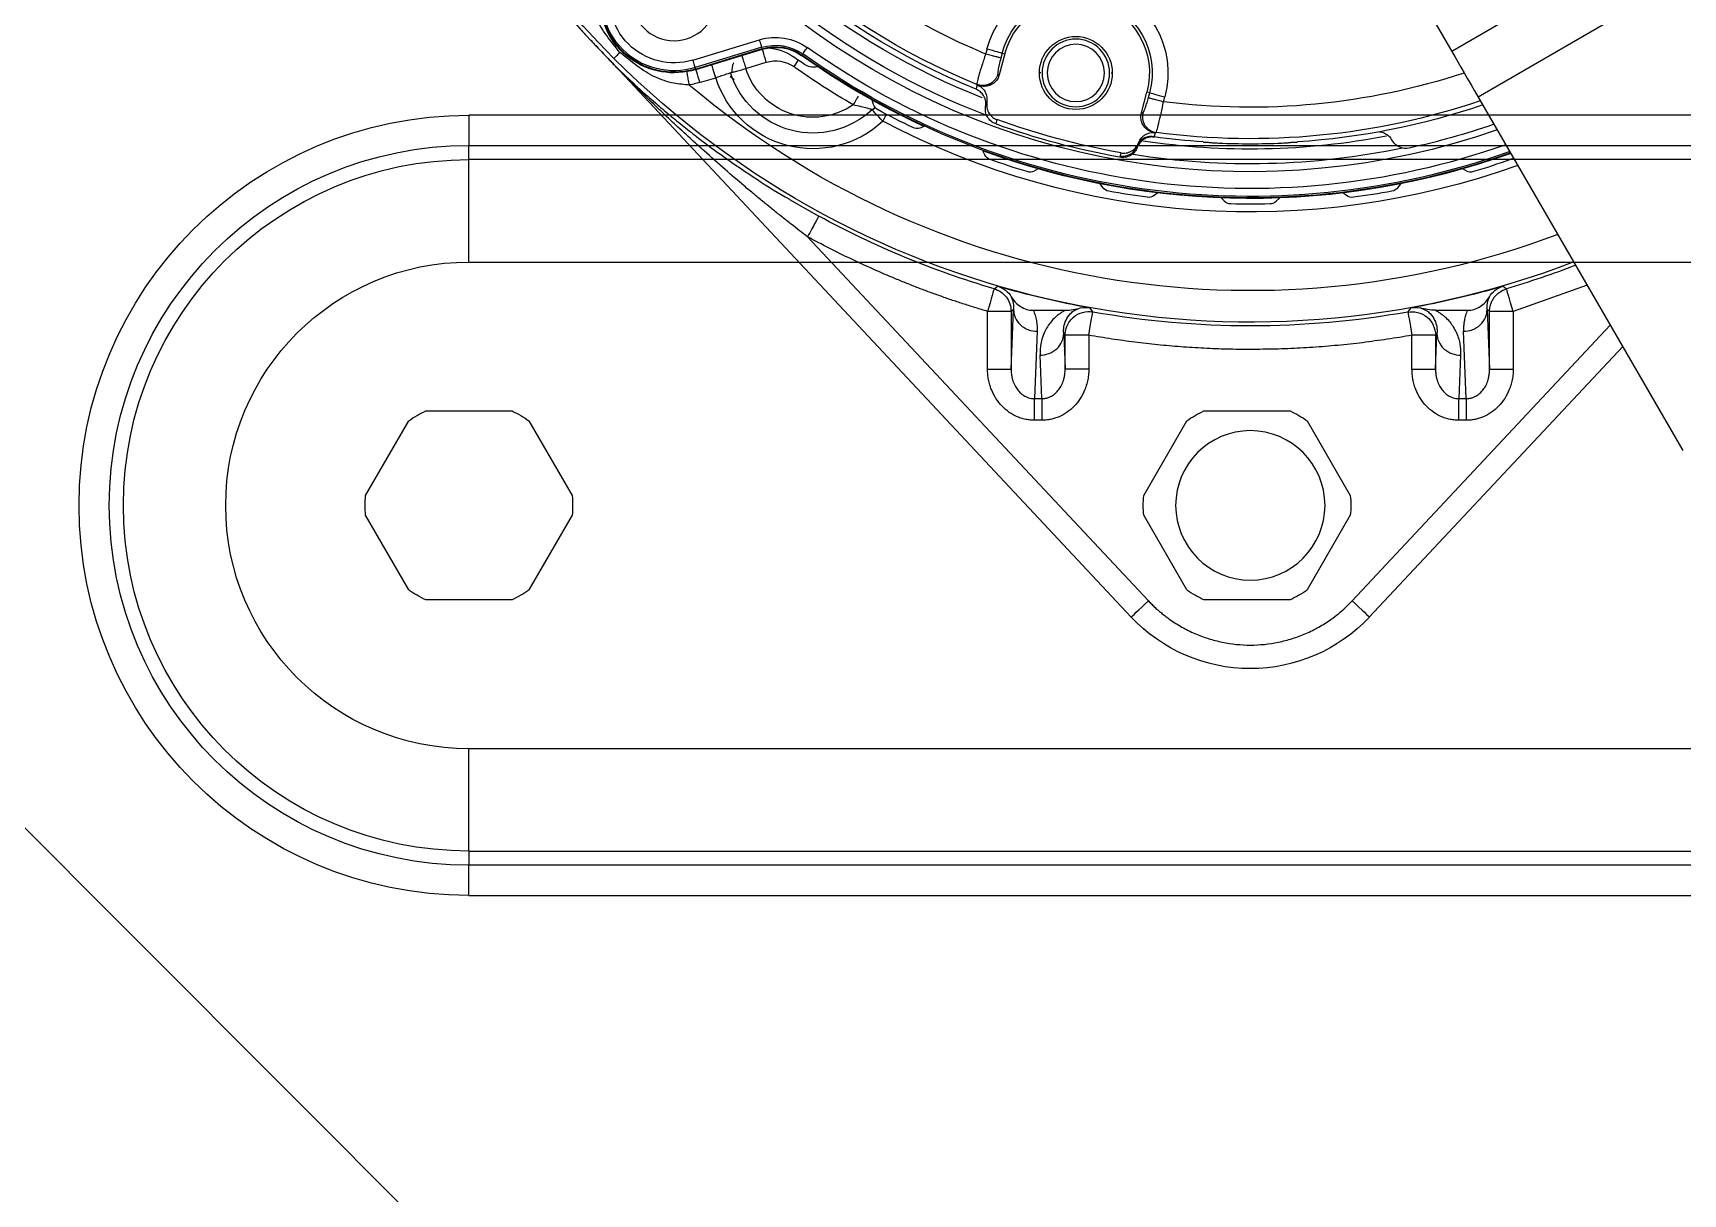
# Model space of a CAD drawing. Header units: millimetres. Extents: x 4754612 to 5801174, y 2368242 to 2777223.
# Drawn here: x 5508281 to 5508386, y 2415224.1 to 2415297.9 of the extents above; entities that cross this region are included whole.
import ezdxf

# ---------------------------------------------------------------- set-up
doc = ezdxf.new("R2010")
doc.units = ezdxf.units.MM
doc.header["$LTSCALE"] = 1000
for name, color, linetype in [('253', 253, 'Continuous'), ('DOOR', 4, 'Continuous'), ('HAT', 252, 'Continuous')]:
    doc.layers.add(name, color=color, linetype=linetype)

# ---------------------------------------------------------------- blocks, each defined once
blk = doc.blocks.new('방화셔터 기본')
at = {"layer": '253', "linetype": 'Continuous', "lineweight": 25}
for p, q in [((5542356.5, 8102065.87), (5542340.77, 8102038.75)), ((5542325.2, 8102047.78), (5542340.77, 8102038.75)), ((5542323.53, 8102044.89), (5542339.1, 8102035.86)), ((5542370.34, 8102038.9), (5542370.43, 8102038.59)), ((5542384.63, 8102038.9), (5542384.64, 8102038.94)), ((5542388.87, 8102037.6), (5542384.63, 8102038.9)), ((5542384.64, 8102038.94), (5542384.67, 8102039.03)), ((5542388.88, 8102037.64), (5542384.64, 8102038.94)), ((5542384.67, 8102039.03), (5542388.91, 8102037.73)), ((5542389.05, 8102038.21), (5542384.81, 8102039.5)), ((5542394, 8102037.85), (5542361.16, 8102002.8)), ((5542369.38, 8102038.64), (5542369.21, 8102038.6)), ((5542369.21, 8102038.6), (5542369.56, 8102037.27)), ((5542369.38, 8102038.64), (5542369.46, 8102038.34)), ((5542381.1, 8102037.78), (5542381.23, 8102037.76)), ((5542382.12, 8102038.53), (5542382.06, 8102038.61)), ((5542382.12, 8102038.53), (5542382.14, 8102038.5)), ((5542385.69, 8102037.68), (5542384.38, 8102038.08)), ((5542388.91, 8102037.73), (5542388.88, 8102037.64)), ((5542362.45, 8102037.39), (5542362.37, 8102037.39)), ((5542366.92, 8102037.39), (5542367, 8102037.39)), ((5542386.68, 8102037.18), (5542386.42, 8102036.98)), ((5542388.62, 8102036.78), (5542387.6, 8102037.09)), ((5542388.88, 8102037.64), (5542388.87, 8102037.6)), ((5542390.25, 8102037.52), (5542390.25, 8102037.44)), ((5542339.1, 8102035.86), (5542326.07, 8102013.38)), ((5542359.11, 8102035.56), (5542359.03, 8102035.87)), ((5542359.99, 8102036.13), (5542360.17, 8102036.17)), ((5542360.07, 8102035.82), (5542359.99, 8102036.13)), ((5542360.52, 8102034.85), (5542360.17, 8102036.17)), ((5542370.99, 8102036.66), (5542370.91, 8102036.61)), ((5542377.56, 8102035.39), (5542377.65, 8102035.67)), ((5542370.43, 8102035.26), (5542370.41, 8102035.34)), ((5542377.65, 8102035.05), (5542377.44, 8102035.19)), ((5542377.66, 8102035.04), (5542377.46, 8102035.2)), ((5542359.69, 8102033.6), (5542359.59, 8102033.61)), ((5542369.71, 8102034.42), (5542369.78, 8102034.15)), ((5542374.34, 8102033.98), (5542374.62, 8102033.89)), ((5542344.53, 8102033.05), (5542344.63, 8102033.19)), ((5542351.09, 8102032.96), (5542351.09, 8102032.95)), ((5542356.09, 8102032.96), (5542356.09, 8102032.95)), ((5542360.78, 8102032.67), (5542360.7, 8102032.95)), ((5542360.75, 8102032.75), (5542360.78, 8102032.67)), ((5542361.82, 8102032.31), (5542361.89, 8102032.03)), ((5542370.47, 8102032.18), (5542370.6, 8102032.43)), ((5542339.84, 8102031.16), (5542340.1, 8102031.29)), ((5542367.08, 8102031.29), (5542367.33, 8102031.16)), ((5542344.04, 8102030.34), (5542344.21, 8102030.11)), ((5542347.47, 8102029.59), (5542347.7, 8102029.76)), ((5542351.73, 8102029.44), (5542351.94, 8102029.24)), ((5542355.24, 8102029.24), (5542355.49, 8102029.49)), ((5542359.48, 8102029.76), (5542359.71, 8102029.59)), ((5542362.97, 8102030.11), (5542363.14, 8102030.34)), ((5542382.9, 8102029.34), (5542381.04, 8102028.29)), ((5542360.07, 8102003.83), (5542381.76, 8102026.97)), ((5542332.16, 8102023.9), (5542336.87, 8102022.23)), ((5542337.51, 8102023.83), (5542337.3, 8102023.67)), ((5542369.88, 8102023.67), (5542369.67, 8102023.83)), ((5542336.87, 8102022.23), (5542338.37, 8102022.23)), ((5542336.87, 8102022.23), (5542336.87, 8102018.55)), ((5542338.37, 8102022.23), (5542338.53, 8102022.35)), ((5542338.53, 8102022.35), (5542338.37, 8102018.55)), ((5542338.37, 8102018.55), (5542338.37, 8102022.23)), ((5542341.82, 8102022.3), (5542339.79, 8102022.3)), ((5542343.57, 8102022.19), (5542343.36, 8102022.45)), ((5542363.82, 8102022.45), (5542363.61, 8102022.19)), ((5542367.39, 8102022.3), (5542365.36, 8102022.3)), ((5542368.65, 8102022.35), (5542368.81, 8102022.23)), ((5542368.81, 8102018.55), (5542368.65, 8102022.35)), ((5542368.81, 8102022.23), (5542368.81, 8102018.55)), ((5542370.31, 8102018.55), (5542370.31, 8102022.23)), ((5542330.69, 8102021.35), (5542347.11, 8102003.83)), ((5542339.85, 8102016.69), (5542340.03, 8102020.97)), ((5542367.15, 8102020.97), (5542367.33, 8102016.69)), ((5542346.02, 8102002.8), (5542329.9, 8102020)), ((5542341.72, 8102020.83), (5542341.81, 8102020.72)), ((5542341.81, 8102018.55), (5542341.72, 8102020.83)), ((5542341.81, 8102020.72), (5542341.81, 8102018.55)), ((5542341.81, 8102020.72), (5542343.31, 8102020.72)), ((5542343.31, 8102018.55), (5542343.31, 8102020.72)), ((5542363.87, 8102020.72), (5542365.37, 8102020.72)), ((5542363.87, 8102020.72), (5542363.87, 8102018.55)), ((5542365.37, 8102020.72), (5542365.46, 8102020.83)), ((5542365.46, 8102020.83), (5542365.37, 8102018.55)), ((5542365.37, 8102018.55), (5542365.37, 8102020.72)), ((5542340.22, 8102019.45), (5542340.33, 8102016.69)), ((5542366.85, 8102016.69), (5542366.96, 8102019.45)), ((5542340.33, 8102016.69), (5542339.85, 8102016.69)), ((5542367.33, 8102016.69), (5542366.85, 8102016.69)), ((5542339.85, 8102015.31), (5542340.33, 8102015.31)), ((5542366.85, 8102015.31), (5542367.33, 8102015.31))]:
    blk.add_line(p, q, dxfattribs=at)
at = {"layer": '253'}
blk.add_line((5542498.29, 8102056.11), (5542239.84, 8101797.66), dxfattribs=at)
at = {"layer": '253', "linetype": 'Continuous'}
for p, q in [((5542304.3, 8102034.7), (5542403.3, 8102034.7)), ((5542403.3, 8102034.7), (5542403.3, 8102032.78)), ((5542403.3, 8102032.78), (5542304.3, 8102032.78)), ((5542403.3, 8102031.88), (5542403.3, 8102032.78)), ((5542304.3, 8102031.88), (5542403.3, 8102031.88)), ((5542403.3, 8102025.37), (5542403.3, 8102031.88)), ((5542403.3, 8102025.37), (5542304.3, 8102025.37)), ((5542356.55, 8102015.9), (5542351.05, 8102015.9)), ((5542406.05, 8102015.9), (5542400.55, 8102015.9)), ((5542349.98, 8102015.28), (5542347.23, 8102010.52)), ((5542360.37, 8102010.52), (5542357.62, 8102015.28)), ((5542399.48, 8102015.28), (5542396.73, 8102010.52)), ((5542409.87, 8102010.52), (5542407.12, 8102015.28)), ((5542347.23, 8102009.28), (5542349.98, 8102004.52)), ((5542357.62, 8102004.52), (5542360.37, 8102009.28)), ((5542396.73, 8102009.28), (5542399.48, 8102004.52)), ((5542407.12, 8102004.52), (5542409.87, 8102009.28)), ((5542351.05, 8102003.9), (5542356.55, 8102003.9)), ((5542400.55, 8102003.9), (5542406.05, 8102003.9)), ((5542304.3, 8101994.43), (5542403.3, 8101994.43)), ((5542403.3, 8101987.91), (5542403.3, 8101994.43)), ((5542403.3, 8101987.91), (5542304.3, 8101987.91)), ((5542403.3, 8101987.91), (5542403.3, 8101987.02)), ((5542304.3, 8101987.02), (5542403.3, 8101987.02)), ((5542403.3, 8101985.1), (5542403.3, 8101987.02)), ((5542403.3, 8101985.1), (5542304.3, 8101985.1))]:
    blk.add_line(p, q, dxfattribs=at)
at = {"layer": '253', "linetype": 'Continuous', "lineweight": 25, "flags": 128}
for points in [[(5542369.38, 8102038.64), (5542369.41, 8102038.65), (5542369.48, 8102038.67), (5542369.57, 8102038.69), (5542369.69, 8102038.73), (5542369.83, 8102038.76), (5542369.99, 8102038.81), (5542370.17, 8102038.85), (5542370.34, 8102038.9)], [(5542382.06, 8102038.61), (5542382.06, 8102038.61), (5542382.04, 8102038.64), (5542382.01, 8102038.68), (5542381.98, 8102038.73), (5542381.93, 8102038.79), (5542381.88, 8102038.86), (5542381.83, 8102038.93), (5542381.77, 8102039.01)], [(5542384.38, 8102038.08), (5542384.43, 8102038.26), (5542384.49, 8102038.44), (5542384.54, 8102038.61), (5542384.58, 8102038.75), (5542384.62, 8102038.87), (5542384.63, 8102038.9)], [(5542384.67, 8102039.03), (5542384.67, 8102039.04), (5542384.68, 8102039.06), (5542384.69, 8102039.11), (5542384.71, 8102039.17), (5542384.73, 8102039.24), (5542384.76, 8102039.32), (5542384.79, 8102039.41), (5542384.81, 8102039.5)], [(5542340.77, 8102038.75), (5542340.59, 8102038.43), (5542340.4, 8102038.1), (5542340.19, 8102037.75), (5542339.98, 8102037.39), (5542339.77, 8102037.01), (5542339.55, 8102036.63), (5542339.33, 8102036.25), (5542339.1, 8102035.86)], [(5542382.35, 8102038.2), (5542382.42, 8102038.11), (5542382.52, 8102037.95), (5542382.64, 8102037.8)], [(5542387.6, 8102037.09), (5542387.66, 8102037.28), (5542387.71, 8102037.46), (5542387.76, 8102037.62), (5542387.81, 8102037.77), (5542387.84, 8102037.89), (5542387.85, 8102037.91)], [(5542388.91, 8102037.73), (5542388.91, 8102037.74), (5542388.92, 8102037.77), (5542388.93, 8102037.81), (5542388.95, 8102037.87), (5542388.97, 8102037.94), (5542389, 8102038.03), (5542389.02, 8102038.12), (5542389.05, 8102038.21)], [(5542394.07, 8102038.32), (5542394.06, 8102038.32), (5542394.05, 8102038.34), (5542394.02, 8102038.37), (5542393.97, 8102038.41), (5542393.92, 8102038.47), (5542393.85, 8102038.53), (5542393.78, 8102038.61), (5542393.69, 8102038.69)], [(5542369.65, 8102037.33), (5542369.6, 8102037.3), (5542369.56, 8102037.27)], [(5542386.65, 8102037.4), (5542386.66, 8102037.39), (5542386.72, 8102037.37), (5542386.81, 8102037.34), (5542386.93, 8102037.31), (5542387.07, 8102037.26), (5542387.23, 8102037.21), (5542387.41, 8102037.15), (5542387.6, 8102037.09)], [(5542388.87, 8102037.6), (5542388.86, 8102037.58), (5542388.82, 8102037.46), (5542388.78, 8102037.31), (5542388.73, 8102037.15), (5542388.67, 8102036.97), (5542388.62, 8102036.78)], [(5542359.99, 8102036.13), (5542359.96, 8102036.12), (5542359.89, 8102036.1), (5542359.8, 8102036.08), (5542359.68, 8102036.04), (5542359.54, 8102036.01), (5542359.38, 8102035.96), (5542359.21, 8102035.92), (5542359.03, 8102035.87)], [(5542370.96, 8102036.63), (5542371, 8102036.48), (5542371.03, 8102036.35)], [(5542360.52, 8102034.85), (5542360.47, 8102034.85), (5542360.42, 8102034.86)], [(5542370.35, 8102035.54), (5542370.39, 8102035.39), (5542370.43, 8102035.26)], [(5542376.74, 8102034.76), (5542376.79, 8102034.66), (5542376.88, 8102034.49), (5542376.97, 8102034.32)], [(5542376.97, 8102034.32), (5542377.1, 8102034.46), (5542377.23, 8102034.6), (5542377.35, 8102034.73), (5542377.45, 8102034.84), (5542377.54, 8102034.93), (5542377.6, 8102035), (5542377.64, 8102035.04), (5542377.65, 8102035.05)], [(5542359.71, 8102033.31), (5542359.67, 8102033.46), (5542359.63, 8102033.6)], [(5542336.87, 8102022.23), (5542336.95, 8102022.51), (5542337.03, 8102022.78), (5542337.1, 8102023.02), (5542337.17, 8102023.24), (5542337.22, 8102023.42), (5542337.26, 8102023.55), (5542337.29, 8102023.64), (5542337.3, 8102023.67)], [(5542369.88, 8102023.67), (5542369.89, 8102023.64), (5542369.92, 8102023.55), (5542369.96, 8102023.42), (5542370.01, 8102023.24), (5542370.07, 8102023.02), (5542370.15, 8102022.78), (5542370.23, 8102022.51), (5542370.31, 8102022.23)], [(5542343.57, 8102022.19), (5542343.56, 8102022.16), (5542343.55, 8102022.07), (5542343.52, 8102021.93), (5542343.49, 8102021.75), (5542343.45, 8102021.53), (5542343.41, 8102021.27), (5542343.36, 8102021), (5542343.31, 8102020.72)], [(5542363.87, 8102020.72), (5542363.82, 8102021), (5542363.77, 8102021.27), (5542363.73, 8102021.53), (5542363.69, 8102021.75), (5542363.66, 8102021.93), (5542363.63, 8102022.07), (5542363.62, 8102022.16), (5542363.61, 8102022.19)], [(5542368.81, 8102022.23), (5542368.84, 8102022.23), (5542368.93, 8102022.23), (5542369.07, 8102022.23), (5542369.26, 8102022.23), (5542369.48, 8102022.23), (5542369.74, 8102022.23), (5542370.02, 8102022.23), (5542370.31, 8102022.23)], [(5542347.11, 8102003.83), (5542346.9, 8102003.63), (5542346.69, 8102003.43), (5542346.5, 8102003.25), (5542346.33, 8102003.1), (5542346.2, 8102002.97), (5542346.1, 8102002.88), (5542346.03, 8102002.82), (5542346.02, 8102002.8)], [(5542361.16, 8102002.8), (5542361.14, 8102002.82), (5542361.08, 8102002.88), (5542360.98, 8102002.97), (5542360.85, 8102003.1), (5542360.68, 8102003.25), (5542360.49, 8102003.43), (5542360.28, 8102003.63), (5542360.07, 8102003.83)]]:
    blk.add_lwpolyline(points, dxfattribs=at)
at = {"layer": '253', "linetype": 'Continuous', "lineweight": 25}
for centre, radius in [((5542390.25, 8102042.14), 2.7), ((5542364.69, 8102037.39), 2.15), ((5542364.69, 8102037.39), 1.82), ((5542353.59, 8102009.9), 4.75)]:
    blk.add_circle(centre, radius, dxfattribs=at)
for centre, radius, start, end in [((5542353.59, 8102078.8), 43.59, 292.7231, 7.2769), ((5542353.59, 8102078.8), 45.59, 292.4375, 7.5625), ((5542353.59, 8102078.8), 45.89, 292.3409, 7.6591), ((5542353.59, 8102078.8), 57.51, 316.8603, 4.4055), ((5542353.59, 8102078.8), 57.51, 317.2095, 3.385), ((5542353.59, 8102078.8), 47.69, 250.7752, 360), ((5542353.59, 8102078.8), 47.19, 290.8025, 360), ((5542353.59, 8102078.8), 46.25, 291.632, 360), ((5542353.59, 8102078.8), 57.25, 314.9996, 0), ((5542364.69, 8102037.39), 5.86, 15, 195), ((5542390.25, 8102042.14), 4.61, 253, 17), ((5542390.25, 8102042.14), 4.11, 253, 17), ((5542390.25, 8102042.14), 4.7, 270, 17), ((5542364.69, 8102037.39), 4.86, 15, 195), ((5542364.69, 8102037.39), 4.68, 15, 195), ((5542390.25, 8102042.14), 4.74, 253, 0), ((5542353.59, 8102078.8), 48.76, 250.5351, 305.3141), ((5542364.69, 8102037.39), 2.32, 0, 180), ((5542383.79, 8102036.16), 3.49, 73, 125.3141), ((5542383.79, 8102036.16), 2.99, 73, 125.3141), ((5542383.79, 8102036.16), 2.9, 73, 125.3141), ((5542383.79, 8102036.16), 2.86, 73, 125.3141), ((5542384.4, 8102035.98), 3, 91.7524, 125.7325), ((5542353.59, 8102078.8), 57.25, 248.9426, 314.9996), ((5542353.59, 8102078.8), 49.35, 250.4062, 305.3141), ((5542353.59, 8102078.8), 49.26, 250.4258, 305.3141), ((5542353.59, 8102078.8), 49.39, 294.848, 305.3141), ((5542353.59, 8102078.8), 50.25, 300.187, 305.3141), ((5542381.38, 8102038.75), 1, 261, 304.7581), ((5542353.59, 8102078.8), 49.75, 304.7581, 305.7325), ((5542383.79, 8102036.16), 2, 73, 125.3141), ((5542353.59, 8102078.8), 43.59, 251.814, 277.2769), ((5542364.69, 8102037.39), 2.32, 180, 0), ((5542381.41, 8102039.07), 6.5, 226.9511, 342.2727), ((5542381.41, 8102039.07), 5.5, 226.9512, 342.2726), ((5542381.41, 8102039.07), 4.5, 235.4575, 341.9493), ((5542390.25, 8102042.14), 5.6, 253, 259.9636), ((5542390.25, 8102042.14), 4.7, 253, 270), ((5542353.59, 8102078.8), 55.25, 249.2729, 310.2354), ((5542353.59, 8102078.8), 45.61, 292.3172, 292.3867), ((5542353.59, 8102078.8), 45.89, 251.2072, 266.252), ((5542353.59, 8102078.8), 45.59, 251.2841, 277.5625), ((5542353.59, 8102078.8), 49.75, 295.5705, 298.4295), ((5542376.99, 8102035.58), 0.6, 298.4295, 342), ((5542353.59, 8102078.8), 50.25, 250.2155, 297.7298), ((5542353.59, 8102078.8), 47.28, 250.871, 257.6514), ((5542353.59, 8102078.8), 45.61, 277.6133, 277.6828), ((5542353.59, 8102078.8), 47.21, 280.0344, 289.9656), ((5542353.59, 8102078.8), 47.5, 280.0652, 289.9348), ((5542374.8, 8102034.46), 0.6, 252, 295.5705), ((5542343.69, 8102033.59), 1, 257.6514, 327.287), ((5542353.59, 8102078.8), 47.19, 258.1562, 279.084), ((5542353.59, 8102078.8), 46.25, 259.2029, 278.5141), ((5542353.59, 8102078.8), 45.93, 267.5044, 272.4956), ((5542353.59, 8102078.8), 45.89, 273.748, 277.6591), ((5542361.72, 8102033.01), 0.935, 199.4767, 280.0652), ((5542337.24, 8102032.45), 0.6, 230.0679, 250.5705), ((5542353.59, 8102078.8), 49.39, 250.3972, 290.152), ((5542353.59, 8102078.8), 49.75, 250.5705, 253.4295), ((5542353.59, 8102078.8), 49.75, 286.5705, 289.4295), ((5542369.94, 8102032.45), 0.6, 289.4295, 333), ((5542339.57, 8102031.69), 0.6, 253.4295, 297), ((5542367.61, 8102031.69), 0.6, 243, 286.5705), ((5542344.69, 8102030.46), 0.6, 216, 259.5705), ((5542353.59, 8102078.8), 49.75, 259.5705, 262.4295), ((5542347.11, 8102030.08), 0.6, 262.4295, 306), ((5542360.06, 8102030.08), 0.6, 234, 277.5705), ((5542353.59, 8102078.8), 49.75, 277.5705, 280.4295), ((5542362.49, 8102030.46), 0.6, 280.4295, 324), ((5542352.36, 8102029.66), 0.6, 225, 268.5705), ((5542353.59, 8102078.8), 49.75, 268.5705, 271.4295), ((5542354.82, 8102029.66), 0.6, 271.4295, 315), ((5542353.59, 8102078.8), 57.49, 286.4649, 298.5235), ((5542353.59, 8102078.8), 57.49, 248.905, 253.5351), ((5542336.87, 8102022.23), 1.5, 36.7669, 73.5208), ((5542353.59, 8102078.8), 57.27, 253.6943, 259.7075), ((5542353.59, 8102078.8), 57.27, 280.2925, 286.3057), ((5542370.31, 8102022.23), 1.5, 143.2316, 179.9861), ((5542353.59, 8102078.8), 57.49, 259.9618, 280.0382), ((5542363.87, 8102020.72), 1.5, 50.0165, 100.0142), ((5542353.59, 8102009.9), 10.38, 223.1397, 270), ((5542353.59, 8102009.9), 10.38, 270, 316.8603)]:
    blk.add_arc(centre, radius, start, end, dxfattribs=at)
at = {"layer": '253', "linetype": 'Continuous'}
for centre, radius, start, end in [((5542403.3, 8102009.9), 24.8, 270, 90), ((5542403.3, 8102009.9), 22.88, 270, 90), ((5542403.3, 8102009.9), 21.98, 270, 90), ((5542403.3, 8102009.9), 15.47, 270, 90), ((5542353.8, 8102009.9), 6.6, 114.62, 125.38), ((5542353.8, 8102009.9), 6.6, 54.62, 65.38), ((5542403.3, 8102009.9), 6.6, 114.62, 125.38), ((5542403.3, 8102009.9), 6.6, 54.62, 65.38), ((5542353.8, 8102009.9), 6.6, 174.62, 185.38), ((5542353.8, 8102009.9), 6.6, 354.62, 5.38), ((5542403.3, 8102009.9), 6.6, 174.62, 185.38), ((5542403.3, 8102009.9), 6.6, 354.62, 5.38), ((5542353.8, 8102009.9), 6.6, 234.62, 245.38), ((5542353.8, 8102009.9), 6.6, 294.62, 305.38), ((5542403.3, 8102009.9), 6.6, 234.62, 245.38), ((5542403.3, 8102009.9), 6.6, 294.62, 305.38)]:
    blk.add_arc(centre, radius, start, end, dxfattribs=at)
at = {"layer": '253', "linetype": 'Continuous', "lineweight": 25}
for points, knots in [([(5542393.69, 8102038.69), (5542394.27, 8102039.4), (5542395.12, 8102040.45), (5542395.68, 8102042.02), (5542395.74, 8102042.78), (5542395.77, 8102043.11)], [0, 0, 0, 0, 0.543985, 0.800302, 1, 1, 1, 1]), ([(5542395.55, 8102039.47), (5542395.52, 8102039.44), (5542395.46, 8102039.38), (5542395.37, 8102039.28), (5542395.28, 8102039.18), (5542395.18, 8102039.08), (5542395.04, 8102038.93), (5542394.84, 8102038.72), (5542394.61, 8102038.48), (5542394.38, 8102038.24), (5542394.16, 8102038.01), (5542394.02, 8102037.86), (5542393.94, 8102037.79)], [0, 0, 0, 0, 0.04778, 0.095888, 0.144565, 0.194047, 0.244556, 0.379419, 0.522609, 0.668258, 0.826988, 1, 1, 1, 1]), ([(5542395.56, 8102039.47), (5542395.4, 8102039.31), (5542395.24, 8102039.14), (5542394.94, 8102038.82), (5542394.8, 8102038.68), (5542394.42, 8102038.28), (5542394.2, 8102038.05), (5542394, 8102037.85)], [0, 0, 0, 0, 0.25, 0.25, 0.5, 0.5, 1, 1, 1, 1]), ([(5542369.46, 8102038.34), (5542369.49, 8102038.34), (5542369.53, 8102038.36), (5542369.76, 8102038.42), (5542370.07, 8102038.5), (5542370.31, 8102038.56), (5542370.43, 8102038.59)], [0, 0, 0, 0, 0.249994, 0.499992, 0.750002, 1, 1, 1, 1]), ([(5542369.46, 8102038.34), (5542369.5, 8102038.19), (5542369.57, 8102037.91), (5542369.64, 8102037.58), (5542369.66, 8102037.38), (5542369.65, 8102037.35), (5542369.65, 8102037.33)], [0, 0, 0, 0, 0.279195, 0.560798, 0.781783, 1, 1, 1, 1]), ([(5542370.43, 8102038.59), (5542370.51, 8102038.35), (5542370.6, 8102038.09), (5542370.68, 8102037.82), (5542370.72, 8102037.71), (5542370.78, 8102037.51), (5542370.86, 8102037.22), (5542370.93, 8102036.98), (5542370.99, 8102036.74), (5542370.99, 8102036.69), (5542370.99, 8102036.66)], [0, 0, 0, 0, 0.249394, 0.264867, 0.290957, 0.374951, 0.500376, 0.65335, 0.770707, 1, 1, 1, 1]), ([(5542381.76, 8102026.97), (5542381.93, 8102027.1), (5542382.27, 8102027.37), (5542382.8, 8102027.78), (5542383.36, 8102028.22), (5542383.94, 8102028.68), (5542384.53, 8102029.17), (5542385.16, 8102029.68), (5542385.98, 8102030.37), (5542387.05, 8102031.29), (5542388.15, 8102032.26), (5542389.19, 8102033.2), (5542390.05, 8102033.99), (5542390.82, 8102034.71), (5542391.57, 8102035.43), (5542392.28, 8102036.12), (5542392.9, 8102036.74), (5542393.29, 8102037.13), (5542393.5, 8102037.34), (5542393.64, 8102037.48), (5542393.73, 8102037.57), (5542393.81, 8102037.65), (5542393.86, 8102037.7), (5542393.89, 8102037.73), (5542393.9, 8102037.74)], [0, 0, 0, 0, 0.039212, 0.080453, 0.123724, 0.169026, 0.21636, 0.265726, 0.317126, 0.414555, 0.524569, 0.587679, 0.673419, 0.739204, 0.783707, 0.864909, 0.921645, 0.947073, 0.967194, 0.976785, 0.984845, 0.991383, 0.99642, 1, 1, 1, 1]), ([(5542393.94, 8102037.79), (5542393.92, 8102037.77), (5542393.85, 8102037.7), (5542393.69, 8102037.54), (5542393.42, 8102037.29), (5542393.1, 8102036.98), (5542392.72, 8102036.63), (5542392.34, 8102036.28), (5542391.91, 8102035.9), (5542391.31, 8102035.37), (5542390.54, 8102034.72), (5542389.63, 8102033.98), (5542388.49, 8102033.09), (5542386.94, 8102031.94), (5542385.02, 8102030.65), (5542383.61, 8102029.74), (5542382.9, 8102029.35), (5542382.9, 8102029.34)], [0, 0, 0, 0, 0.008927, 0.028462, 0.050861, 0.093943, 0.126386, 0.16354, 0.205413, 0.252013, 0.336176, 0.420611, 0.505336, 0.646319, 0.830586, 0.998184, 1, 1, 1, 1]), ([(5542385.96, 8102038.56), (5542385.96, 8102038.56), (5542385.95, 8102038.54), (5542385.9, 8102038.36), (5542385.8, 8102038.05), (5542385.72, 8102037.8), (5542385.69, 8102037.68)], [0, 0, 0, 0, 0.002873, 0.335246, 0.667624, 1, 1, 1, 1]), ([(5542386.45, 8102038.03), (5542386.46, 8102038.02), (5542386.56, 8102037.85), (5542386.57, 8102037.63), (5542386.57, 8102037.41)], [0, 0, 0, 0, 0.028985, 1, 1, 1, 1]), ([(5542389.28, 8102036.62), (5542389.61, 8102036.65), (5542390.37, 8102036.71), (5542391.94, 8102037.26), (5542392.98, 8102038.11), (5542393.69, 8102038.69)], [0, 0, 0, 0, 0.198087, 0.454038, 1, 1, 1, 1]), ([(5542369.56, 8102037.27), (5542369.57, 8102037.23), (5542369.62, 8102037.07), (5542369.77, 8102036.85), (5542370.02, 8102036.65), (5542370.33, 8102036.54), (5542370.64, 8102036.52), (5542370.83, 8102036.58), (5542370.91, 8102036.61)], [0, 0, 0, 0, 0.084756, 0.291105, 0.455321, 0.65398, 0.852615, 1, 1, 1, 1]), ([(5542369.65, 8102037.33), (5542369.67, 8102037.27), (5542369.71, 8102037.14), (5542369.82, 8102036.96), (5542369.98, 8102036.81), (5542370.16, 8102036.68), (5542370.38, 8102036.61), (5542370.59, 8102036.58), (5542370.8, 8102036.6), (5542370.93, 8102036.64), (5542370.99, 8102036.66)], [0, 0, 0, 0, 0.1150713, 0.2382478, 0.3674939, 0.4999993, 0.6325058, 0.7617509, 0.8849295, 1, 1, 1, 1]), ([(5542386.57, 8102037.42), (5542386.57, 8102037.42), (5542386.54, 8102037.43), (5542386.47, 8102037.45), (5542386.3, 8102037.5), (5542386.04, 8102037.57), (5542385.8, 8102037.64), (5542385.69, 8102037.68)], [0, 0, 0, 0, 0.022993, 0.19869, 0.369418, 0.694509, 1, 1, 1, 1]), ([(5542386.65, 8102037.4), (5542386.64, 8102037.4), (5542386.64, 8102037.4), (5542386.59, 8102037.41), (5542386.57, 8102037.42)], [0, 0, 0, 0, 0.540718, 1, 1, 1, 1]), ([(5542389.28, 8102036.62), (5542389.3, 8102036.75), (5542389.35, 8102037.01), (5542389.4, 8102037.33), (5542389.43, 8102037.51), (5542389.44, 8102037.53), (5542389.44, 8102037.53)], [0, 0, 0, 0, 0.329403, 0.658802, 0.988199, 1, 1, 1, 1]), ([(5542360.07, 8102035.82), (5542360.05, 8102035.81), (5542360, 8102035.8), (5542359.78, 8102035.74), (5542359.47, 8102035.66), (5542359.23, 8102035.59), (5542359.11, 8102035.56)], [0, 0, 0, 0, 0.249995, 0.499992, 0.750002, 1, 1, 1, 1]), ([(5542360.42, 8102034.86), (5542360.4, 8102034.88), (5542360.37, 8102034.91), (5542360.27, 8102035.17), (5542360.16, 8102035.49), (5542360.1, 8102035.71), (5542360.07, 8102035.82)], [0, 0, 0, 0, 0.2775383, 0.5583413, 0.7805379, 1, 1, 1, 1]), ([(5542370.96, 8102036.63), (5542370.93, 8102036.62), (5542370.81, 8102036.56), (5542370.62, 8102036.42), (5542370.43, 8102036.16), (5542370.33, 8102035.86), (5542370.35, 8102035.64), (5542370.35, 8102035.54)], [0, 0, 0, 0, 0.060974, 0.310393, 0.519192, 0.76867, 1, 1, 1, 1]), ([(5542370.41, 8102035.34), (5542370.41, 8102035.45), (5542370.42, 8102035.66), (5542370.55, 8102035.95), (5542370.75, 8102036.21), (5542370.94, 8102036.3), (5542371.03, 8102036.35)], [0, 0, 0, 0, 0.2449678, 0.4994835, 0.7476836, 1, 1, 1, 1]), ([(5542378.53, 8102035.92), (5542378.58, 8102035.85), (5542378.67, 8102035.68), (5542378.79, 8102035.48), (5542378.86, 8102035.36)], [0, 0, 0, 0, 0.4427887, 1, 1, 1, 1]), ([(5542359.59, 8102033.61), (5542359.57, 8102033.64), (5542359.54, 8102033.7), (5542359.42, 8102034.15), (5542359.27, 8102034.8), (5542359.16, 8102035.31), (5542359.11, 8102035.56)], [0, 0, 0, 0, 0.242573, 0.49958, 0.749928, 1, 1, 1, 1]), ([(5542360.42, 8102034.86), (5542360.43, 8102034.79), (5542360.46, 8102034.66), (5542360.45, 8102034.45), (5542360.4, 8102034.24), (5542360.29, 8102034.04), (5542360.15, 8102033.87), (5542359.97, 8102033.74), (5542359.78, 8102033.65), (5542359.65, 8102033.62), (5542359.59, 8102033.61)], [0, 0, 0, 0, 0.115072, 0.2382482, 0.3674911, 0.4999962, 0.6325027, 0.761749, 0.8849275, 1, 1, 1, 1]), ([(5542359.69, 8102033.6), (5542359.75, 8102033.62), (5542359.93, 8102033.65), (5542360.18, 8102033.79), (5542360.35, 8102033.98), (5542360.48, 8102034.19), (5542360.56, 8102034.42), (5542360.56, 8102034.68), (5542360.53, 8102034.82), (5542360.52, 8102034.85)], [0, 0, 0, 0, 0.115703, 0.314821, 0.513965, 0.549713, 0.747428, 0.945152, 1, 1, 1, 1]), ([(5542370.35, 8102035.54), (5542370.36, 8102035.42), (5542370.38, 8102035.2), (5542370.26, 8102034.87), (5542370.05, 8102034.61), (5542369.84, 8102034.47), (5542369.72, 8102034.43), (5542369.71, 8102034.42)], [0, 0, 0, 0, 0.2420689, 0.4841357, 0.7261854, 0.9681977, 1, 1, 1, 1]), ([(5542369.78, 8102034.15), (5542369.89, 8102034.2), (5542370.1, 8102034.3), (5542370.33, 8102034.58), (5542370.45, 8102034.91), (5542370.44, 8102035.14), (5542370.43, 8102035.26)], [0, 0, 0, 0, 0.252455, 0.505192, 0.754066, 1, 1, 1, 1]), ([(5542377.65, 8102035.05), (5542377.66, 8102035.05), (5542377.67, 8102035.06), (5542377.73, 8102035.08), (5542377.83, 8102035.11), (5542378.02, 8102035.16), (5542378.36, 8102035.25), (5542378.68, 8102035.32), (5542378.86, 8102035.36)], [0, 0, 0, 0, 0.111188, 0.22209, 0.334066, 0.448242, 0.695658, 1, 1, 1, 1]), ([(5542345.37, 8102033.64), (5542345.35, 8102033.64), (5542345.21, 8102033.64), (5542344.98, 8102033.54), (5542344.75, 8102033.37), (5542344.66, 8102033.24), (5542344.63, 8102033.19)], [0, 0, 0, 0, 0.0689692, 0.4441077, 0.8192488, 1, 1, 1, 1]), ([(5542345.37, 8102033.64), (5542345.35, 8102033.64), (5542345.21, 8102033.64), (5542344.98, 8102033.54), (5542344.75, 8102033.37), (5542344.66, 8102033.24), (5542344.63, 8102033.19)], [0, 0, 0, 0, 0.0689692, 0.4441077, 0.8192488, 1, 1, 1, 1]), ([(5542360.7, 8102032.95), (5542360.69, 8102032.98), (5542360.64, 8102033.11), (5542360.51, 8102033.29), (5542360.27, 8102033.48), (5542359.99, 8102033.6), (5542359.76, 8102033.61), (5542359.64, 8102033.6), (5542359.63, 8102033.6)], [0, 0, 0, 0, 0.06809, 0.317553, 0.484863, 0.734266, 0.98367, 1, 1, 1, 1]), ([(5542351.09, 8102032.96), (5542351.08, 8102032.97), (5542351.07, 8102032.97), (5542350.99, 8102032.98), (5542350.86, 8102032.99), (5542350.72, 8102033), (5542350.63, 8102033), (5542350.59, 8102033)], [0, 0, 0, 0, 0.214385, 0.428715, 0.643298, 0.85824, 1, 1, 1, 1]), ([(5542351.09, 8102032.95), (5542351.1, 8102032.95), (5542351.1, 8102032.94), (5542351.16, 8102032.94), (5542351.25, 8102032.93), (5542351.39, 8102032.92), (5542351.52, 8102032.92), (5542351.59, 8102032.91)], [0, 0, 0, 0, 0.222259, 0.351091, 0.491405, 0.745695, 1, 1, 1, 1]), ([(5542355.59, 8102032.91), (5542355.65, 8102032.92), (5542355.78, 8102032.92), (5542355.95, 8102032.93), (5542356.04, 8102032.94), (5542356.08, 8102032.95), (5542356.09, 8102032.95), (5542356.09, 8102032.95)], [0, 0, 0, 0, 0.248276, 0.496627, 0.743766, 0.870896, 1, 1, 1, 1]), ([(5542356.59, 8102033), (5542356.53, 8102033), (5542356.42, 8102032.99), (5542356.27, 8102032.98), (5542356.16, 8102032.97), (5542356.1, 8102032.97), (5542356.09, 8102032.97), (5542356.09, 8102032.96)], [0, 0, 0, 0, 0.2152869, 0.4305774, 0.6457202, 0.8605503, 1, 1, 1, 1]), ([(5542359.71, 8102033.31), (5542359.81, 8102033.32), (5542360.02, 8102033.33), (5542360.32, 8102033.22), (5542360.58, 8102033.03), (5542360.69, 8102032.85), (5542360.75, 8102032.75)], [0, 0, 0, 0, 0.247728, 0.496823, 0.750317, 1, 1, 1, 1]), ([(5542360.71, 8102032.93), (5542360.69, 8102032.97), (5542360.61, 8102033.1), (5542360.39, 8102033.25), (5542360.08, 8102033.38), (5542359.87, 8102033.37), (5542359.76, 8102033.36)], [0, 0, 0, 0, 0.115637, 0.412259, 0.704688, 1, 1, 1, 1]), ([(5542360.71, 8102032.93), (5542360.69, 8102032.97), (5542360.61, 8102033.1), (5542360.39, 8102033.25), (5542360.08, 8102033.38), (5542359.87, 8102033.37), (5542359.76, 8102033.36)], [0, 0, 0, 0, 0.115637, 0.412259, 0.704688, 1, 1, 1, 1]), ([(5542361.82, 8102032.31), (5542361.76, 8102032.3), (5542361.6, 8102032.28), (5542361.38, 8102032.32), (5542361.11, 8102032.43), (5542360.89, 8102032.61), (5542360.75, 8102032.82), (5542360.71, 8102032.94), (5542360.7, 8102032.95)], [0, 0, 0, 0, 0.1100985, 0.3518845, 0.4838456, 0.7256888, 0.9675316, 1, 1, 1, 1]), ([(5542360.78, 8102032.67), (5542360.83, 8102032.56), (5542360.93, 8102032.36), (5542361.21, 8102032.13), (5542361.54, 8102032), (5542361.77, 8102032.02), (5542361.89, 8102032.03)], [0, 0, 0, 0, 0.248545, 0.499143, 0.750207, 1, 1, 1, 1]), ([(5542381.04, 8102028.29), (5542381.04, 8102028.28), (5542381.12, 8102028.14), (5542381.39, 8102027.65), (5542381.57, 8102027.32), (5542381.76, 8102026.97)], [0, 0, 0, 0, 0.5, 0.5, 1, 1, 1, 1]), ([(5542370.31, 8102022.23), (5542370.56, 8102022.31), (5542371.05, 8102022.45), (5542371.79, 8102022.69), (5542372.53, 8102022.93), (5542373.26, 8102023.19), (5542373.99, 8102023.45), (5542374.72, 8102023.72), (5542375.44, 8102024.01), (5542376.4, 8102024.4), (5542377.59, 8102024.91), (5542378.99, 8102025.56), (5542380.39, 8102026.24), (5542381.3, 8102026.73), (5542381.76, 8102026.97)], [0, 0, 0, 0, 0.062534, 0.125036, 0.187519, 0.249992, 0.312466, 0.374952, 0.437462, 0.500005, 0.625039, 0.749992, 0.87495, 1, 1, 1, 1]), ([(5542338.38, 8102023.16), (5542338.29, 8102023.32), (5542338.16, 8102023.46), (5542337.86, 8102023.69), (5542337.69, 8102023.78), (5542337.51, 8102023.83)], [0, 0, 0, 0, 0.5, 0.5, 1, 1, 1, 1]), ([(5542338.37, 8102022.23), (5542338.37, 8102022.27), (5542338.37, 8102022.35), (5542338.36, 8102022.45), (5542338.34, 8102022.54), (5542338.32, 8102022.62), (5542338.29, 8102022.72), (5542338.25, 8102022.81), (5542338.2, 8102022.93), (5542338.14, 8102023.03), (5542338.1, 8102023.1), (5542338.07, 8102023.13)], [0, 0, 0, 0, 0.122631, 0.232631, 0.329998, 0.414731, 0.486827, 0.635262, 0.74166, 0.871126, 1, 1, 1, 1]), ([(5542339.79, 8102022.3), (5542339.64, 8102022.3), (5542339.5, 8102022.32), (5542339.23, 8102022.4), (5542339.1, 8102022.46), (5542338.85, 8102022.62), (5542338.74, 8102022.71), (5542338.54, 8102022.92), (5542338.46, 8102023.03), (5542338.38, 8102023.16)], [0, 0, 0, 0, 0.25, 0.25, 0.5, 0.5, 0.75, 0.75, 1, 1, 1, 1]), ([(5542338.53, 8102022.35), (5542338.54, 8102022.48), (5542338.53, 8102022.62), (5542338.49, 8102022.89), (5542338.45, 8102023.02), (5542338.38, 8102023.16)], [0, 0, 0, 0, 0.5, 0.5, 1, 1, 1, 1]), ([(5542368.8, 8102023.16), (5542368.72, 8102023.03), (5542368.64, 8102022.92), (5542368.44, 8102022.71), (5542368.33, 8102022.62), (5542368.09, 8102022.47), (5542367.95, 8102022.4), (5542367.68, 8102022.32), (5542367.54, 8102022.3), (5542367.39, 8102022.3)], [0, 0, 0, 0, 0.25, 0.25, 0.5, 0.5, 0.75, 0.75, 1, 1, 1, 1]), ([(5542368.8, 8102023.16), (5542368.73, 8102023.02), (5542368.69, 8102022.89), (5542368.65, 8102022.62), (5542368.64, 8102022.48), (5542368.65, 8102022.35)], [0, 0, 0, 0, 0.5, 0.5, 1, 1, 1, 1]), ([(5542369.67, 8102023.83), (5542369.49, 8102023.78), (5542369.32, 8102023.69), (5542369.02, 8102023.46), (5542368.89, 8102023.32), (5542368.8, 8102023.16)], [0, 0, 0, 0, 0.5, 0.5, 1, 1, 1, 1]), ([(5542369.88, 8102023.67), (5542369.74, 8102023.63), (5542369.59, 8102023.56), (5542369.33, 8102023.38), (5542369.21, 8102023.26), (5542369.11, 8102023.13)], [0, 0, 0, 0, 0.5, 0.5, 1, 1, 1, 1]), ([(5542340.03, 8102020.97), (5542339.85, 8102020.97), (5542339.66, 8102021), (5542339.29, 8102021.14), (5542339.11, 8102021.24), (5542338.82, 8102021.51), (5542338.71, 8102021.67), (5542338.56, 8102022.01), (5542338.53, 8102022.19), (5542338.53, 8102022.35)], [0, 0, 0, 0, 0.25, 0.25, 0.5, 0.5, 0.75, 0.75, 1, 1, 1, 1]), ([(5542339.79, 8102022.3), (5542339.81, 8102022.25), (5542339.85, 8102022.14), (5542339.9, 8102021.98), (5542339.95, 8102021.82), (5542339.98, 8102021.63), (5542340.01, 8102021.42), (5542340.03, 8102021.19), (5542340.03, 8102021.04), (5542340.03, 8102020.97)], [0, 0, 0, 0, 0.120721, 0.241392, 0.362048, 0.482691, 0.659854, 0.832263, 1, 1, 1, 1]), ([(5542341.82, 8102022.3), (5542341.79, 8102022.28), (5542341.72, 8102022.25), (5542341.62, 8102022.19), (5542341.53, 8102022.13), (5542341.44, 8102022.07), (5542341.35, 8102022), (5542341.26, 8102021.93), (5542341.1, 8102021.79), (5542340.89, 8102021.56), (5542340.66, 8102021.23), (5542340.47, 8102020.86), (5542340.33, 8102020.49), (5542340.25, 8102020.13), (5542340.21, 8102019.79), (5542340.21, 8102019.56), (5542340.22, 8102019.45)], [0, 0, 0, 0, 0.022046, 0.044913, 0.068641, 0.093265, 0.118819, 0.145333, 0.17283, 0.274993, 0.387153, 0.51812, 0.657276, 0.769695, 0.883868, 1, 1, 1, 1]), ([(5542342.79, 8102022.45), (5542342.71, 8102022.43), (5542342.63, 8102022.4), (5542342.51, 8102022.35), (5542342.45, 8102022.32), (5542342.3, 8102022.23), (5542342.22, 8102022.16), (5542342.02, 8102021.96), (5542341.93, 8102021.82), (5542341.8, 8102021.54), (5542341.76, 8102021.4), (5542341.71, 8102021.11), (5542341.7, 8102020.97), (5542341.72, 8102020.83)], [0, 0, 0, 0, 0.0625, 0.0625, 0.125, 0.125, 0.25, 0.25, 0.5, 0.5, 0.75, 0.75, 1, 1, 1, 1]), ([(5542341.82, 8102022.3), (5542341.98, 8102022.3), (5542342.15, 8102022.32), (5542342.47, 8102022.37), (5542342.63, 8102022.41), (5542342.79, 8102022.45)], [0, 0, 0, 0, 0.5, 0.5, 1, 1, 1, 1]), ([(5542343.57, 8102022.19), (5542343.38, 8102022.23), (5542343.17, 8102022.22), (5542342.74, 8102022.12), (5542342.52, 8102022.01), (5542342.34, 8102021.86)], [0, 0, 0, 0, 0.5, 0.5, 1, 1, 1, 1]), ([(5542365.36, 8102022.3), (5542365.19, 8102022.3), (5542365.03, 8102022.32), (5542364.71, 8102022.37), (5542364.55, 8102022.41), (5542364.39, 8102022.45)], [0, 0, 0, 0, 0.5, 0.5, 1, 1, 1, 1]), ([(5542365.46, 8102020.83), (5542365.47, 8102020.97), (5542365.47, 8102021.11), (5542365.42, 8102021.4), (5542365.38, 8102021.54), (5542365.25, 8102021.82), (5542365.16, 8102021.96), (5542364.96, 8102022.16), (5542364.88, 8102022.23), (5542364.73, 8102022.32), (5542364.67, 8102022.35), (5542364.55, 8102022.4), (5542364.47, 8102022.43), (5542364.39, 8102022.45)], [0, 0, 0, 0, 0.25, 0.25, 0.5, 0.5, 0.75, 0.75, 0.875, 0.875, 0.9375, 0.9375, 1, 1, 1, 1]), ([(5542365.36, 8102022.3), (5542365.4, 8102022.28), (5542365.47, 8102022.24), (5542365.58, 8102022.18), (5542365.67, 8102022.12), (5542365.76, 8102022.05), (5542365.85, 8102021.99), (5542365.93, 8102021.92), (5542366.08, 8102021.78), (5542366.29, 8102021.56), (5542366.51, 8102021.25), (5542366.71, 8102020.88), (5542366.85, 8102020.47), (5542366.94, 8102020.07), (5542366.97, 8102019.73), (5542366.96, 8102019.53), (5542366.96, 8102019.45)], [0, 0, 0, 0, 0.025018, 0.049912, 0.074709, 0.099423, 0.124074, 0.148672, 0.173225, 0.273628, 0.387821, 0.501815, 0.657964, 0.801295, 0.915279, 1, 1, 1, 1]), ([(5542368.65, 8102022.35), (5542368.65, 8102022.19), (5542368.62, 8102022.01), (5542368.47, 8102021.67), (5542368.36, 8102021.51), (5542368.06, 8102021.24), (5542367.89, 8102021.14), (5542367.52, 8102021), (5542367.33, 8102020.97), (5542367.15, 8102020.97)], [0, 0, 0, 0, 0.25, 0.25, 0.5, 0.5, 0.75, 0.75, 1, 1, 1, 1]), ([(5542367.39, 8102022.3), (5542367.37, 8102022.25), (5542367.33, 8102022.14), (5542367.28, 8102021.98), (5542367.23, 8102021.82), (5542367.19, 8102021.6), (5542367.15, 8102021.31), (5542367.15, 8102021.08), (5542367.15, 8102020.97)], [0, 0, 0, 0, 0.1175014, 0.2370765, 0.3587921, 0.4827115, 0.7393662, 1, 1, 1, 1]), ([(5542342.34, 8102021.86), (5542342.18, 8102021.72), (5542342.04, 8102021.55), (5542341.86, 8102021.15), (5542341.81, 8102020.93), (5542341.81, 8102020.72)], [0, 0, 0, 0, 0.5, 0.5, 1, 1, 1, 1]), ([(5542365.37, 8102020.72), (5542365.37, 8102020.76), (5542365.37, 8102020.83), (5542365.35, 8102020.95), (5542365.33, 8102021.05), (5542365.31, 8102021.14), (5542365.28, 8102021.22), (5542365.26, 8102021.29), (5542365.21, 8102021.39), (5542365.15, 8102021.51), (5542365.05, 8102021.64), (5542364.97, 8102021.74), (5542364.9, 8102021.8), (5542364.87, 8102021.83), (5542364.85, 8102021.85), (5542364.84, 8102021.86), (5542364.84, 8102021.86), (5542364.84, 8102021.86), (5542364.84, 8102021.86), (5542364.83, 8102021.86)], [0, 0, 0, 0, 0.093358, 0.179411, 0.258157, 0.329595, 0.393726, 0.450547, 0.500059, 0.647989, 0.753007, 0.877583, 0.939105, 0.969636, 0.98484, 0.992425, 0.996214, 0.998107, 1, 1, 1, 1]), ([(5542341.72, 8102020.83), (5542341.71, 8102020.66), (5542341.68, 8102020.49), (5542341.53, 8102020.15), (5542341.42, 8102019.99), (5542341.13, 8102019.72), (5542340.95, 8102019.61), (5542340.58, 8102019.48), (5542340.39, 8102019.45), (5542340.22, 8102019.45)], [0, 0, 0, 0, 0.25, 0.25, 0.5, 0.5, 0.75, 0.75, 1, 1, 1, 1]), ([(5542343.31, 8102020.72), (5542343.57, 8102020.67), (5542344.09, 8102020.58), (5542344.88, 8102020.46), (5542345.67, 8102020.35), (5542346.45, 8102020.24), (5542347.24, 8102020.15), (5542348.03, 8102020.07), (5542348.82, 8102020), (5542349.62, 8102019.94), (5542350.41, 8102019.9), (5542351.2, 8102019.86), (5542352, 8102019.83), (5542352.79, 8102019.82), (5542353.82, 8102019.81), (5542355.07, 8102019.82), (5542356.54, 8102019.88), (5542358.02, 8102019.97), (5542359.48, 8102020.1), (5542360.95, 8102020.27), (5542362.41, 8102020.47), (5542363.38, 8102020.63), (5542363.87, 8102020.72)], [0, 0, 0, 0, 0.038537, 0.077036, 0.115504, 0.153947, 0.192373, 0.230789, 0.269202, 0.307619, 0.346046, 0.384492, 0.422962, 0.461464, 0.500005, 0.571541, 0.642967, 0.714327, 0.785665, 0.857027, 0.928457, 1, 1, 1, 1]), ([(5542366.96, 8102019.45), (5542366.79, 8102019.45), (5542366.6, 8102019.48), (5542366.23, 8102019.61), (5542366.05, 8102019.72), (5542365.76, 8102019.99), (5542365.65, 8102020.15), (5542365.5, 8102020.49), (5542365.46, 8102020.66), (5542365.46, 8102020.83)], [0, 0, 0, 0, 0.25, 0.25, 0.5, 0.5, 0.75, 0.75, 1, 1, 1, 1]), ([(5542338.37, 8102018.55), (5542338.37, 8102018.55), (5542338.33, 8102018.55), (5542338.18, 8102018.55), (5542338.07, 8102018.55), (5542337.78, 8102018.55), (5542337.6, 8102018.55), (5542337.23, 8102018.55), (5542337.05, 8102018.55), (5542336.87, 8102018.55)], [0, 0, 0, 0, 0.25, 0.25, 0.5, 0.5, 0.75, 0.75, 1, 1, 1, 1]), ([(5542336.87, 8102018.55), (5542336.87, 8102018.49), (5542336.87, 8102018.36), (5542336.89, 8102018.17), (5542336.91, 8102017.98), (5542336.95, 8102017.8), (5542337, 8102017.62), (5542337.05, 8102017.44), (5542337.17, 8102017.12), (5542337.39, 8102016.68), (5542337.78, 8102016.19), (5542338.23, 8102015.8), (5542338.66, 8102015.57), (5542339.02, 8102015.43), (5542339.29, 8102015.36), (5542339.57, 8102015.32), (5542339.76, 8102015.31), (5542339.85, 8102015.31)], [0, 0, 0, 0, 0.039182, 0.07803, 0.116655, 0.155174, 0.193702, 0.232354, 0.271245, 0.401573, 0.529751, 0.650793, 0.770322, 0.828408, 0.885654, 0.942652, 1, 1, 1, 1]), ([(5542339.85, 8102016.69), (5542339.82, 8102016.69), (5542339.76, 8102016.69), (5542339.67, 8102016.7), (5542339.57, 8102016.72), (5542339.48, 8102016.74), (5542339.39, 8102016.78), (5542339.24, 8102016.84), (5542339.04, 8102016.97), (5542338.82, 8102017.19), (5542338.62, 8102017.47), (5542338.5, 8102017.75), (5542338.43, 8102018.02), (5542338.38, 8102018.27), (5542338.37, 8102018.45), (5542338.37, 8102018.55)], [0, 0, 0, 0, 0.034101, 0.068378, 0.102927, 0.137842, 0.173215, 0.209133, 0.31954, 0.440069, 0.564351, 0.706743, 0.786316, 0.884062, 1, 1, 1, 1]), ([(5542341.81, 8102018.55), (5542341.81, 8102018.5), (5542341.81, 8102018.4), (5542341.79, 8102018.25), (5542341.77, 8102018.12), (5542341.75, 8102018), (5542341.72, 8102017.9), (5542341.66, 8102017.72), (5542341.55, 8102017.47), (5542341.36, 8102017.19), (5542341.14, 8102016.97), (5542340.91, 8102016.82), (5542340.7, 8102016.74), (5542340.51, 8102016.7), (5542340.39, 8102016.69), (5542340.33, 8102016.69)], [0, 0, 0, 0, 0.060449, 0.11633, 0.167645, 0.214397, 0.256588, 0.294224, 0.436439, 0.560538, 0.680988, 0.791291, 0.862425, 0.931748, 1, 1, 1, 1]), ([(5542340.33, 8102015.31), (5542340.38, 8102015.31), (5542340.49, 8102015.31), (5542340.65, 8102015.33), (5542340.8, 8102015.35), (5542340.96, 8102015.38), (5542341.11, 8102015.42), (5542341.27, 8102015.47), (5542341.55, 8102015.58), (5542341.94, 8102015.8), (5542342.4, 8102016.19), (5542342.79, 8102016.68), (5542343.03, 8102017.16), (5542343.17, 8102017.57), (5542343.25, 8102017.89), (5542343.3, 8102018.22), (5542343.3, 8102018.44), (5542343.31, 8102018.55)], [0, 0, 0, 0, 0.032789, 0.06539, 0.097912, 0.130466, 0.163165, 0.196117, 0.229428, 0.348725, 0.469831, 0.597709, 0.728031, 0.796066, 0.863655, 0.931426, 1, 1, 1, 1]), ([(5542343.31, 8102018.55), (5542343.13, 8102018.55), (5542342.94, 8102018.55), (5542342.58, 8102018.55), (5542342.4, 8102018.55), (5542342.11, 8102018.55), (5542342, 8102018.55), (5542341.85, 8102018.55), (5542341.81, 8102018.55), (5542341.81, 8102018.55)], [0, 0, 0, 0, 0.25, 0.25, 0.5, 0.5, 0.75, 0.75, 1, 1, 1, 1]), ([(5542363.87, 8102018.55), (5542364.07, 8102018.55), (5542364.26, 8102018.55), (5542364.62, 8102018.55), (5542364.78, 8102018.55), (5542365.06, 8102018.55), (5542365.17, 8102018.55), (5542365.33, 8102018.55), (5542365.37, 8102018.55), (5542365.37, 8102018.55)], [0, 0, 0, 0, 0.25, 0.25, 0.5, 0.5, 0.75, 0.75, 1, 1, 1, 1]), ([(5542363.87, 8102018.55), (5542363.87, 8102018.49), (5542363.87, 8102018.36), (5542363.89, 8102018.17), (5542363.91, 8102017.98), (5542363.95, 8102017.8), (5542364, 8102017.62), (5542364.05, 8102017.44), (5542364.17, 8102017.12), (5542364.39, 8102016.68), (5542364.78, 8102016.19), (5542365.23, 8102015.8), (5542365.66, 8102015.57), (5542366.02, 8102015.43), (5542366.29, 8102015.36), (5542366.57, 8102015.32), (5542366.76, 8102015.31), (5542366.85, 8102015.31)], [0, 0, 0, 0, 0.039182, 0.07803, 0.116655, 0.155174, 0.193702, 0.232354, 0.271245, 0.401573, 0.529751, 0.650793, 0.770322, 0.828408, 0.885654, 0.942652, 1, 1, 1, 1]), ([(5542366.85, 8102016.69), (5542366.82, 8102016.69), (5542366.76, 8102016.69), (5542366.67, 8102016.7), (5542366.57, 8102016.72), (5542366.48, 8102016.74), (5542366.39, 8102016.78), (5542366.24, 8102016.84), (5542366.04, 8102016.97), (5542365.82, 8102017.19), (5542365.62, 8102017.47), (5542365.5, 8102017.75), (5542365.43, 8102018.02), (5542365.38, 8102018.27), (5542365.37, 8102018.45), (5542365.37, 8102018.55)], [0, 0, 0, 0, 0.034101, 0.068378, 0.102927, 0.137842, 0.173215, 0.209133, 0.31954, 0.440069, 0.564351, 0.706743, 0.786316, 0.884062, 1, 1, 1, 1]), ([(5542368.81, 8102018.55), (5542368.81, 8102018.5), (5542368.81, 8102018.4), (5542368.79, 8102018.25), (5542368.77, 8102018.12), (5542368.75, 8102018), (5542368.72, 8102017.9), (5542368.66, 8102017.72), (5542368.55, 8102017.47), (5542368.36, 8102017.19), (5542368.14, 8102016.97), (5542367.91, 8102016.82), (5542367.7, 8102016.74), (5542367.51, 8102016.7), (5542367.39, 8102016.69), (5542367.33, 8102016.69)], [0, 0, 0, 0, 0.060449, 0.11633, 0.167645, 0.214397, 0.256588, 0.294224, 0.436439, 0.560538, 0.680988, 0.791291, 0.862425, 0.931748, 1, 1, 1, 1]), ([(5542367.33, 8102015.31), (5542367.38, 8102015.31), (5542367.49, 8102015.31), (5542367.65, 8102015.33), (5542367.8, 8102015.35), (5542367.96, 8102015.38), (5542368.11, 8102015.42), (5542368.27, 8102015.47), (5542368.55, 8102015.58), (5542368.94, 8102015.8), (5542369.4, 8102016.19), (5542369.79, 8102016.68), (5542370.03, 8102017.16), (5542370.17, 8102017.57), (5542370.25, 8102017.89), (5542370.3, 8102018.22), (5542370.3, 8102018.44), (5542370.31, 8102018.55)], [0, 0, 0, 0, 0.032789, 0.06539, 0.097912, 0.130466, 0.163165, 0.196117, 0.229428, 0.348725, 0.469831, 0.597709, 0.728031, 0.796066, 0.863655, 0.931426, 1, 1, 1, 1]), ([(5542370.31, 8102018.55), (5542370.13, 8102018.55), (5542369.94, 8102018.55), (5542369.58, 8102018.55), (5542369.4, 8102018.55), (5542369.11, 8102018.55), (5542369, 8102018.55), (5542368.85, 8102018.55), (5542368.81, 8102018.55), (5542368.81, 8102018.55)], [0, 0, 0, 0, 0.25, 0.25, 0.5, 0.5, 0.75, 0.75, 1, 1, 1, 1]), ([(5542339.85, 8102016.69), (5542339.85, 8102016.57), (5542339.85, 8102016.38), (5542339.85, 8102015.89), (5542339.85, 8102015.6), (5542339.85, 8102015.31)], [0, 0, 0, 0, 0.5, 0.5, 1, 1, 1, 1]), ([(5542340.33, 8102015.31), (5542340.33, 8102015.6), (5542340.33, 8102015.89), (5542340.33, 8102016.38), (5542340.33, 8102016.57), (5542340.33, 8102016.69)], [0, 0, 0, 0, 0.5, 0.5, 1, 1, 1, 1]), ([(5542366.85, 8102016.69), (5542366.85, 8102016.57), (5542366.85, 8102016.38), (5542366.85, 8102015.89), (5542366.85, 8102015.6), (5542366.85, 8102015.31)], [0, 0, 0, 0, 0.5, 0.5, 1, 1, 1, 1]), ([(5542367.33, 8102015.31), (5542367.33, 8102015.6), (5542367.33, 8102015.89), (5542367.33, 8102016.38), (5542367.33, 8102016.57), (5542367.33, 8102016.69)], [0, 0, 0, 0, 0.5, 0.5, 1, 1, 1, 1]), ([(5542360.07, 8102003.83), (5542360, 8102003.76), (5542359.86, 8102003.61), (5542359.65, 8102003.4), (5542359.42, 8102003.2), (5542359.19, 8102003.01), (5542358.96, 8102002.83), (5542358.55, 8102002.53), (5542357.95, 8102002.15), (5542357.13, 8102001.74), (5542356.27, 8102001.42), (5542355.09, 8102001.11), (5542353.59, 8102000.96), (5542352.09, 8102001.11), (5542350.91, 8102001.42), (5542350.05, 8102001.74), (5542349.23, 8102002.15), (5542348.54, 8102002.58), (5542347.98, 8102003.01), (5542347.53, 8102003.4), (5542347.25, 8102003.68), (5542347.11, 8102003.83)], [0, 0, 0, 0, 0.02066, 0.041276, 0.06187, 0.082466, 0.103087, 0.123758, 0.186914, 0.250107, 0.313264, 0.376457, 0.500009, 0.62356, 0.686717, 0.74991, 0.813067, 0.87626, 0.91753, 0.958714, 1, 1, 1, 1])]:
    blk.add_open_spline(points, degree=3, knots=knots, dxfattribs=at)
for points in [[(5542395.55, 8102039.47), (5542395.56, 8102039.47), (5542395.56, 8102039.47), (5542395.56, 8102039.47)], [(5542393.9, 8102037.74), (5542393.94, 8102037.78), (5542393.97, 8102037.81), (5542394, 8102037.85)], [(5542393.94, 8102037.79), (5542393.93, 8102037.77), (5542393.92, 8102037.76), (5542393.9, 8102037.74)], [(5542394, 8102037.85), (5542393.98, 8102037.83), (5542393.96, 8102037.81), (5542393.94, 8102037.79)], [(5542343.36, 8102022.45), (5542343.17, 8102022.49), (5542342.98, 8102022.49), (5542342.79, 8102022.45)], [(5542364.39, 8102022.45), (5542364.2, 8102022.49), (5542364.01, 8102022.49), (5542363.82, 8102022.45)]]:
    blk.add_open_spline(points, degree=3, dxfattribs=at)
blk = doc.blocks.new('A$C27682B79')
at = {"layer": 'HAT', "xscale": -1}
blk.add_blockref('방화셔터 기본', (5542000.34, -8097757.4), dxfattribs=at)

msp = doc.modelspace()

# ---------------------------------------------------------------- block references
at = {"layer": 'DOOR'}
msp.add_blockref('A$C27682B79', (5508711.723, 2411015.382), dxfattribs=at)

doc.saveas('drawing.dxf')
